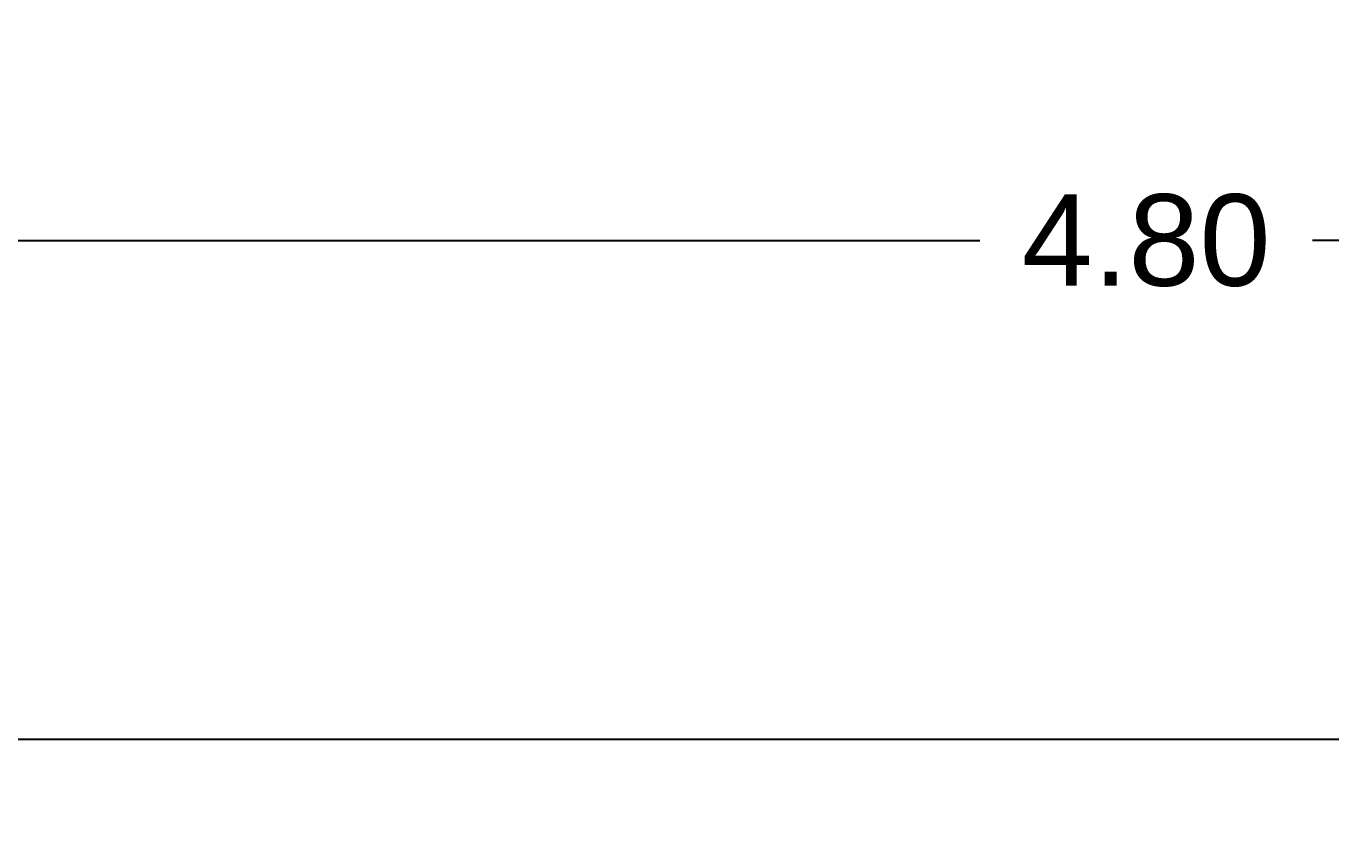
# Model space of a CAD drawing. Header units: metres. Extents: x 668617 to 675126, y 2286318 to 2293677.
# Drawn here: x 672156.701 to 672159.267, y 2287819.695 to 2287821.277 of the extents above; entities that cross this region are included whole.
import ezdxf

# ---------------------------------------------------------------- set-up
doc = ezdxf.new("R2010")
doc.units = ezdxf.units.M
doc.header["$MEASUREMENT"] = 0
doc.layers.add('DMTG_SECCIONES_VIALES', color=250, linetype='Continuous')
doc.styles.get("Standard").update_dxf_attribs({"font": 'arial.ttf'})
doc.dimstyles.get("Standard").update_dxf_attribs({"dimtxt": 0.18, "dimasz": 0.18, "dimexe": 0.18, "dimexo": 0.0625, "dimgap": 0.09, "dimtad": 0, "dimtih": 1, "dimtoh": 1, "dimdec": 4, "dimzin": 0, "dimdsep": 46, "dimtxsty": 'Standard', "dimcen": 0.09, "dimadec": 0, "dimazin": 0, "dimtfac": 1, "dimtdec": 4, "dimtofl": 0, "dimtmove": 0, "dimatfit": 3, "dimfxl": 1, "dimtolj": 1, "dimtzin": 0, "dimarcsym": 0})

# ---------------------------------------------------------------- blocks, each defined once
blk = doc.blocks.new('_ArchTick')
at = {"color": 0, "linetype": 'ByBlock', "const_width": 0.15}
blk.add_lwpolyline([(-0.5, -0.5), (0.5, 0.5)], dxfattribs=at)
blk = doc.blocks.new('*D452')
at = {"layer": 'Defpoints', "color": 0, "transparency": 16777216}
for p in [(672161.3035, 2287822.7967), (672156.5035, 2287822.6467), (672161.3035, 2287820.8551)]:
    blk.add_point(p, dxfattribs=at)
at = {"layer": 'DMTG_SECCIONES_VIALES', "color": 0, "lineweight": -2, "transparency": 16777216}
for p, q in [((672161.3035, 2287822.7342), (672161.3035, 2287820.6751)), ((672156.5035, 2287822.5842), (672156.5035, 2287820.6751)), ((672156.5035, 2287820.8551), (672158.5765, 2287820.8551)), ((672161.3035, 2287820.8551), (672159.2306, 2287820.8551))]:
    blk.add_line(p, q, dxfattribs=at)
at = {"layer": 'DMTG_SECCIONES_VIALES', "color": 0, "lineweight": -2, "transparency": 16777216, "xscale": 0.18, "yscale": 0.18, "zscale": 0.18, "rotation": 180}
blk.add_blockref('_ArchTick', (672156.5035, 2287820.8551), dxfattribs=at)
at = {"layer": 'DMTG_SECCIONES_VIALES', "color": 0, "lineweight": -2, "transparency": 16777216, "xscale": 0.18, "yscale": 0.18, "zscale": 0.18}
blk.add_blockref('_ArchTick', (672161.3035, 2287820.8551), dxfattribs=at)
at = {"layer": 'DMTG_SECCIONES_VIALES', "color": 0, "transparency": 16777216, "insert": (672158.9035, 2287820.8551), "char_height": 0.18, "attachment_point": 5}
blk.add_mtext('\\A1;4.80', dxfattribs=at)
blk = doc.blocks.new('*D429')
at = {"layer": 'Defpoints', "color": 0, "transparency": 16777216}
for p in [(672133.9035, 2287822.7967), (672161.3035, 2287822.7967), (672161.3035, 2287819.8747)]:
    blk.add_point(p, dxfattribs=at)
at = {"layer": 'DMTG_SECCIONES_VIALES', "color": 0, "lineweight": -2, "transparency": 16777216}
for p, q in [((672133.9035, 2287822.7342), (672133.9035, 2287819.6947)), ((672161.3035, 2287822.7342), (672161.3035, 2287819.6947)), ((672133.9035, 2287819.8747), (672147.2086, 2287819.8747)), ((672161.3035, 2287819.8747), (672147.9985, 2287819.8747))]:
    blk.add_line(p, q, dxfattribs=at)
at = {"layer": 'DMTG_SECCIONES_VIALES', "color": 0, "lineweight": -2, "transparency": 16777216, "xscale": 0.18, "yscale": 0.18, "zscale": 0.18, "rotation": 180}
blk.add_blockref('_ArchTick', (672133.9035, 2287819.8747), dxfattribs=at)
at = {"layer": 'DMTG_SECCIONES_VIALES', "color": 0, "lineweight": -2, "transparency": 16777216, "xscale": 0.18, "yscale": 0.18, "zscale": 0.18}
blk.add_blockref('_ArchTick', (672161.3035, 2287819.8747), dxfattribs=at)
at = {"layer": 'DMTG_SECCIONES_VIALES', "color": 0, "transparency": 16777216, "insert": (672147.6035, 2287819.8747), "char_height": 0.18, "attachment_point": 5}
blk.add_mtext('\\A1;27.40', dxfattribs=at)

msp = doc.modelspace()

# ---------------------------------------------------------------- dimensions: what is measured, and where the dimension line sits
at = {"layer": 'DMTG_SECCIONES_VIALES'}
for base, p1, picture, middle in [((672161.30355, 2287819.87469), (672133.90355, 2287822.79673), '*D429', (672147.60355, 2287819.87469)), ((672161.30355, 2287820.85512), (672156.50355, 2287822.64673), '*D452', (672158.90355, 2287820.85512))]:
    dim = msp.add_linear_dim(base=base, p1=p1, p2=(672161.30355, 2287822.79673), dimstyle='Standard', override={"dimdec": 2, "dimblk1": 'ArchTick', "dimblk2": 'ArchTick', "dimsah": 1}, dxfattribs=at)
    dim.commit()
    dim.dimension.update_dxf_attribs({"geometry": picture, "text_midpoint": middle})

doc.saveas('drawing.dxf')
